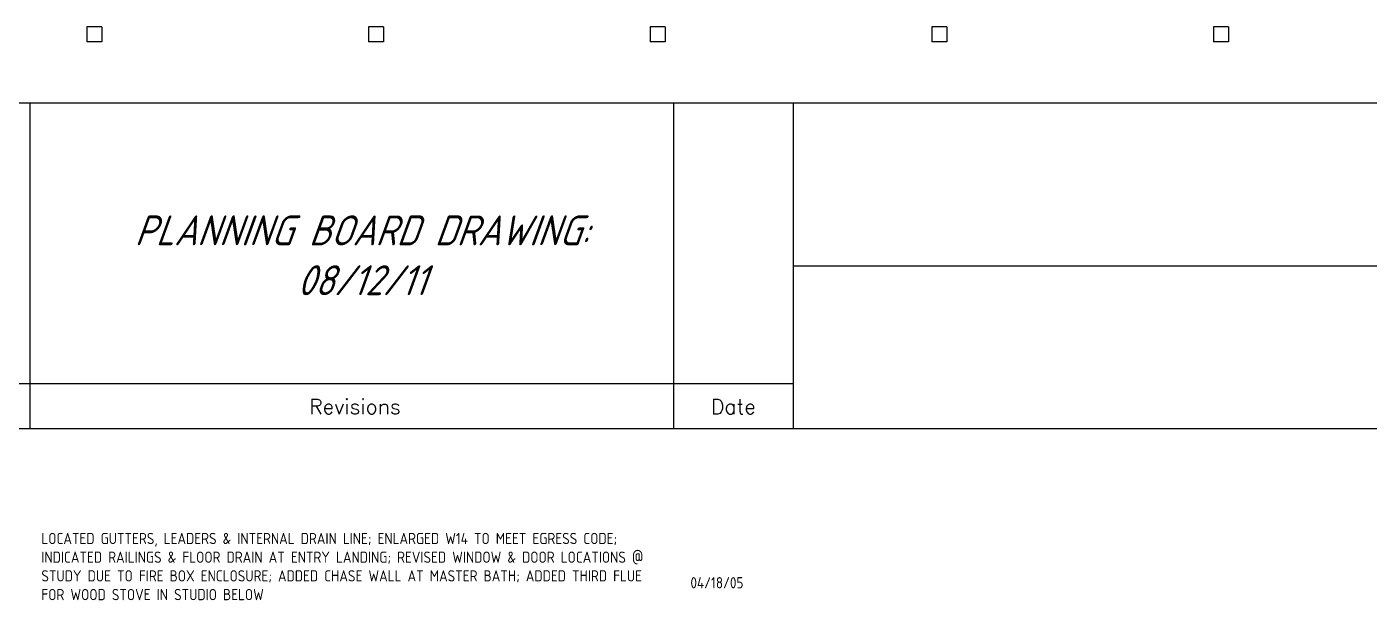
# Model space of a CAD drawing. Extents: x -19386 to -11860, y 6921 to 9650.
# Drawn here: x -13660 to -12583, y 6940 to 7400 of the extents above; entities that cross this region are included whole.
import ezdxf

# ---------------------------------------------------------------- set-up
doc = ezdxf.new("R2010")
doc.units = 0
doc.header["$LTSCALE"] = 96
doc.header["$MEASUREMENT"] = 0
doc.layers.add('A-ANNO-NPLT', color=6, linetype='CONTINUOUS', plot=False)
doc.layers.add('A-ANNO-TEXT-02', color=1, linetype='CONTINUOUS')
doc.layers.add('A-ANNO-TTLB', color=1, linetype='CONTINUOUS')
doc.styles.add('NOTES', font='architxt.shx', dxfattribs={"height": 9})
doc.styles.add('ROMANS', font='romans.shx')
doc.styles.get("Standard").update_dxf_attribs({"font": 'architxt.shx', "height": 24})

msp = doc.modelspace()

# ---------------------------------------------------------------- linework, layer by layer
at = {"layer": 'A-ANNO-NPLT'}
for p, q in [((-13599.9, 7399.5), (-13611.9, 7399.5)), ((-13611.9, 7399.5), (-13611.9, 7387.5)), ((-13599.9, 7399.5), (-13599.9, 7387.5)), ((-13373.9, 7399.5), (-13385.9, 7399.5)), ((-13385.9, 7399.5), (-13385.9, 7387.5)), ((-13373.9, 7399.5), (-13373.9, 7387.5)), ((-13147.9, 7399.5), (-13159.9, 7399.5)), ((-13159.9, 7399.5), (-13159.9, 7387.5)), ((-13147.9, 7399.5), (-13147.9, 7387.5)), ((-12921.9, 7399.5), (-12933.9, 7399.5)), ((-12933.9, 7399.5), (-12933.9, 7387.5)), ((-12921.9, 7399.5), (-12921.9, 7387.5)), ((-12695.9, 7399.5), (-12707.9, 7399.5)), ((-12707.9, 7399.5), (-12707.9, 7387.5)), ((-12695.9, 7399.5), (-12695.9, 7387.5)), ((-13599.9, 7387.5), (-13611.9, 7387.5)), ((-13373.9, 7387.5), (-13385.9, 7387.5)), ((-13147.9, 7387.5), (-13159.9, 7387.5)), ((-12921.9, 7387.5), (-12933.9, 7387.5)), ((-12695.9, 7387.5), (-12707.9, 7387.5))]:
    msp.add_line(p, q, dxfattribs=at)
at = {"layer": 'A-ANNO-TTLB', "color": 254}
msp.add_line((-13717.2, 7338.5), (-13045.2, 7338.5), dxfattribs=at)
at = {"layer": 'A-ANNO-TTLB', "color": 2}
for p, q in [((-13657.2, 7076.8), (-13657.2, 7338.5)), ((-13141.2, 7338.5), (-13141.2, 7076.8)), ((-13045.2, 7338.5), (-11860, 7338.5)), ((-13045.2, 7338.5), (-13045.2, 7076.8)), ((-13045.2, 7207.7), (-11860, 7207.7)), ((-13045.2, 7113.1), (-13716.7, 7113.1))]:
    msp.add_line(p, q, dxfattribs=at)
at = {"layer": 'A-ANNO-TTLB', "color": 5}
msp.add_line((-11860, 7076.9), (-15124, 7076.9), dxfattribs=at)

# ---------------------------------------------------------------- texts
at = {"layer": 'A-ANNO-TEXT-02', "color": 2, "insert": (-13391.3, 7248.2), "char_height": 24, "width": 451.5, "attachment_point": 2}
msp.add_mtext('{\\Q20;PLANNING BOARD DRAWING: 08/12/11}', dxfattribs=at)
at = {"layer": 'A-ANNO-TTLB', "color": 1, "style": 'ROMANS'}
for s, p in [('Revisions', (-13433.5, 7088.8)), ('Date', (-13111.2, 7088.8))]:
    msp.add_text(s, height=12, dxfattribs=at).set_placement(p)
at = {"layer": 'A-ANNO-TTLB', "color": 1}
msp.add_text('04/18/05', height=9, dxfattribs=at).set_placement((-13127.6, 6949))
at = {"layer": 'A-ANNO-TTLB', "color": 1, "insert": (-13648.3, 6993.5), "char_height": 9, "width": 498.125, "attachment_point": 1, "style": 'NOTES'}
msp.add_mtext('LOCATED GUTTERS, LEADERS & INTERNAL DRAIN LINE; ENLARGED W14 TO MEET EGRESS CODE; INDICATED RAILINGS & FLOOR DRAIN AT ENTRY LANDING; REVISED WINDOW & DOOR LOCATIONS @ STUDY DUE TO FIRE BOX ENCLOSURE; ADDED CHASE WALL AT MASTER BATH; ADDED THIRD FLUE FOR WOOD STOVE IN STUDIO BELOW', dxfattribs=at)

doc.saveas('drawing.dxf')
